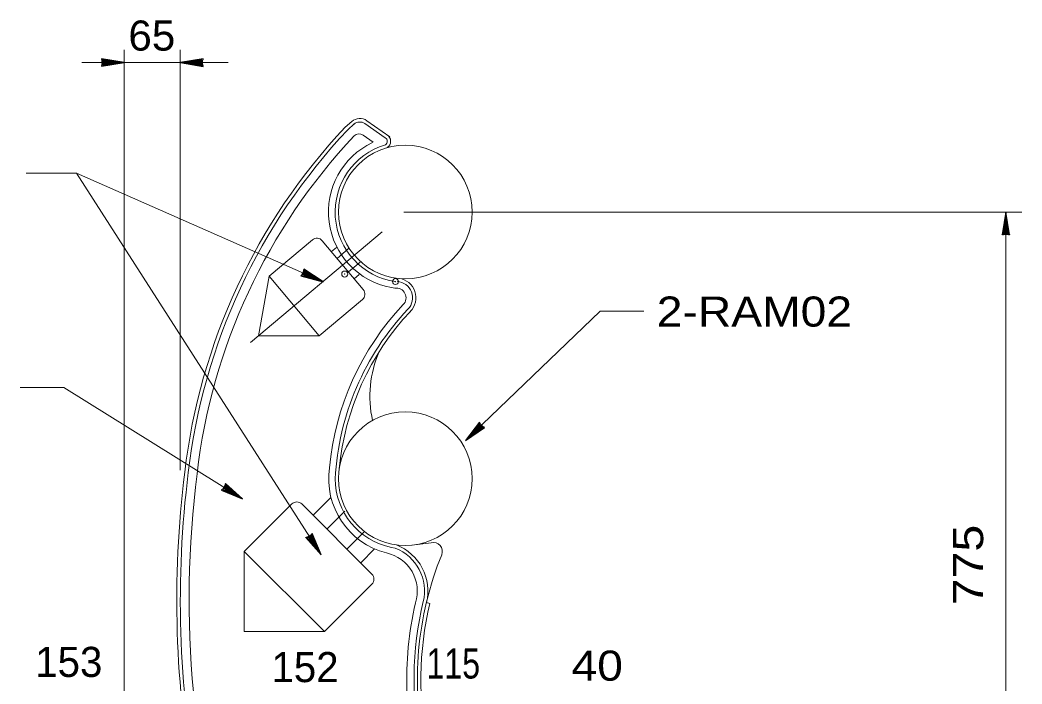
# Model space of a CAD drawing. Extents: x 1370 to 1391.7, y -905.5 to -882.8.
# Drawn here: x 1373.92 to 1380.17, y -895.18 to -891.04 of the extents above; entities that cross this region are included whole.
import ezdxf

# ---------------------------------------------------------------- set-up
doc = ezdxf.new("R2010")
doc.units = 0
doc.header["$LTSCALE"] = 0.075
doc.header["$PDMODE"] = 32
doc.header["$PDSIZE"] = 0.0375
for name, color, linetype, lineweight in [('1', 7, 'Continuous', 13), ('2', 7, 'Continuous', 13), ('3', 7, 'Continuous', 13), ('4', 7, 'Continuous', 25), ('5', 7, 'Continuous', 13), ('6', 7, 'Continuous', 13), ('8', 7, 'Continuous', 13)]:
    doc.layers.add(name, color=color, linetype=linetype, lineweight=lineweight)

msp = doc.modelspace()

# ---------------------------------------------------------------- linework, layer by layer
at = {"layer": '1'}
for p, q in [((1374.56758, -895.78333), (1374.56758, -891.22792)), ((1374.91867, -893.84625), (1374.91867, -891.22792)), ((1380.06658, -896.84667), (1380.06658, -892.23783))]:
    msp.add_line(p, q, dxfattribs=at)
for points in [[(1374.30442, -891.30625), (1374.56817, -891.30625), (1374.9195, -891.30625), (1375.21633, -891.30625)], [(1373.95825, -891.995), (1374.27108, -891.995), (1375.79658, -894.37383)], [(1377.80983, -892.85483), (1377.53617, -892.85483), (1376.69683, -893.6615)], [(1373.91917, -893.3305), (1374.19283, -893.3305), (1375.30733, -894.02575)]]:
    msp.add_lwpolyline(points, dxfattribs=at)
msp.add_point((1375.94358, -892.62417), dxfattribs=at)
at = {"layer": '2'}
for p, q in [((1375.94683, -891.7095), (1375.98725, -891.67358)), ((1375.96292, -891.72467), (1376.00342, -891.68883)), ((1376.06958, -891.68667), (1376.19617, -891.77533)), ((1376.08217, -891.6685), (1376.22492, -891.7685)), ((1376.058, -891.75942), (1376.12008, -891.803)), ((1376.05925, -892.721), (1375.80408, -892.4165)), ((1375.86092, -892.48433), (1375.89217, -892.458)), ((1375.47158, -892.63833), (1375.40592, -893.01)), ((1376.00258, -892.65342), (1376.03375, -892.62717)), ((1376.2345, -892.709), (1376.25617, -892.7125)), ((1375.78342, -893.01), (1376.05375, -892.78317)), ((1375.78342, -893.01), (1375.40592, -893.01)), ((1375.74667, -894.12717), (1375.85758, -894.016)), ((1375.31767, -894.3535), (1375.61408, -894.057)), ((1376.11325, -894.49375), (1375.67658, -894.057)), ((1376.23517, -894.32758), (1376.25842, -894.3315)), ((1376.48275, -894.29917), (1376.36125, -894.31392)), ((1375.81708, -894.85267), (1375.31767, -894.3535)), ((1375.31767, -894.3535), (1375.31767, -894.85267)), ((1376.04325, -894.42375), (1376.13042, -894.33667)), ((1375.81708, -894.85267), (1376.11325, -894.55625)), ((1376.45308, -894.67117), (1376.47442, -894.67667)), ((1375.81708, -894.85267), (1375.31767, -894.85267))]:
    msp.add_line(p, q, dxfattribs=at)
msp.add_lwpolyline([(1375.78342, -893.01), (1375.47158, -892.63833), (1375.74192, -892.41133)], dxfattribs=at)
for centre, radius, start, end in [((1378.68972, -894.29367), 3.76842, 136.70664, 173.38153), ((1378.68972, -894.29367), 3.74633, 136.70664, 173.38153), ((1378.68972, -894.29367), 3.69107, 136.70664, 173.38153), ((1376.1846, -891.7972), 0.04557, 301.65635, 62.12491), ((1376.3215, -892.23783), 0.47917, 115.29427, 259.53828), ((1376.3215, -892.23783), 0.4375, 106.45683, 261.9409), ((1376.1846, -891.7972), 0.02473, 301.65635, 62.12491), ((1376.26584, -892.77203), 0.10119, 315.23989, 86.74971), ((1376.26584, -892.77203), 0.12202, 315.23989, 82.24434), ((1376.26584, -892.77203), 0.06031, 315.23989, 99.23041), ((1377.55045, -893.98906), 1.70928, 136.60147, 174.72229), ((1377.55045, -893.98906), 1.66843, 136.60147, 176.91733), ((1377.55045, -893.98906), 1.64759, 136.60147, 174.72229), ((1376.79393, -893.38422), 0.69331, 156.61155, 192.63869), ((1376.3215, -893.89917), 0.47788, 171.82892, 255.74566), ((1376.3215, -893.89917), 0.43707, 180.02212, 258.60651)]:
    msp.add_arc(centre, radius, start, end, dxfattribs=at)
for centre, major_axis, ratio, start_param, end_param in [((1376.03794, -891.73195), (0.0773, 0), 0.999975, 0.9600074, 2.2865), ((1376.03794, -891.73195), (0.05524, 0), 0.999975, 0.9600074, 2.2865), ((1376.03258, -891.79547), (0.04412, 0), 0.999975, 0.9594549, 2.2998306), ((1375.77033, -892.44506), (-0.04412, 0), 0.999975, 3.8406708, 5.4095068), ((1376.02551, -892.74927), (0.04412, 0), 0.999975, 5.4101938, 6.9805262), ((1381.2717, -894.65545), (6.37516, 0), 0.999975, 3.0162661, 3.3295486), ((1381.2717, -894.65545), (6.3531, 0), 0.999975, 3.0162661, 3.3301649), ((1381.2717, -894.65545), (6.29786, 0), 0.999975, 3.0162661, 3.2327886), ((1375.64532, -894.08819), (-0.04412, 0), 0.999975, 3.9269908, 5.4977871), ((1376.15339, -894.59968), (0.30883, 0), 0.999975, 6.0490441, 7.480798), ((1376.49711, -894.35254), (0.05524, 0), 0.999975, 5.8982641, 8.116349), ((1376.15339, -894.59968), (0.24265, 0), 0.999975, 5.9745908, 7.6433191), ((1376.15339, -894.59968), (0.288, 0), 0.999973, 6.0490441, 7.480798), ((1378.47016, -895.15186), (2.07358, 0), 0.999975, 2.7566714, 3.3505046), ((1376.08218, -894.52504), (0.04412, 0), 0.999975, 5.4977871, 7.0685835), ((1378.47016, -895.15186), (2.13976, 0), 0.999975, 2.9160663, 3.177642), ((1378.47016, -895.15186), (2.09441, 0), 0.999975, 2.906818, 3.3505046), ((1378.47016, -895.15186), (2.05152, 0), 0.999975, 2.9078179, 3.3505046)]:
    msp.add_ellipse(centre, major_axis=major_axis, ratio=ratio, start_param=start_param, end_param=end_param, dxfattribs=at)
msp.add_point((1376.26017, -892.671), dxfattribs=at)
at = {"layer": '3'}
for centre in [(1376.3215, -892.23783), (1376.3215, -893.89917)]:
    msp.add_circle(centre, 0.41667, dxfattribs=at)
at = {"layer": '4', "lineweight": 13}
msp.add_line((1374.27108, -891.995), (1375.8085, -892.67217), dxfattribs=at)
at = {"layer": '4'}
for points in [[(1374.42617, -891.28225), (1374.42717, -891.28525), (1374.42817, -891.28825), (1374.42917, -891.29125), (1374.43017, -891.29425), (1374.43017, -891.29725), (1374.43017, -891.29825), (1374.43017, -891.30025), (1374.43117, -891.30225), (1374.43117, -891.30425), (1374.43117, -891.30625), (1374.43117, -891.30925), (1374.43017, -891.31325), (1374.43017, -891.31525), (1374.43017, -891.31925), (1374.42817, -891.32325), (1374.42717, -891.32625), (1374.42717, -891.32825), (1374.42617, -891.32925), (1374.56817, -891.30625), (1374.42617, -891.28225), (1374.43417, -891.28825), (1374.43517, -891.32325), (1374.54217, -891.30625), (1374.43417, -891.28825), (1374.44017, -891.29425), (1374.44217, -891.31625), (1374.51717, -891.30625), (1374.44017, -891.29425), (1374.44617, -891.29925), (1374.44917, -891.31225), (1374.49217, -891.30625), (1374.44617, -891.29925), (1374.45117, -891.30425), (1374.45317, -891.30925), (1374.47017, -891.30625), (1374.45117, -891.30425)], [(1375.0615, -891.33025), (1375.0605, -891.32725), (1375.0595, -891.32425), (1375.0585, -891.32125), (1375.0575, -891.31825), (1375.0575, -891.31525), (1375.0575, -891.31425), (1375.0575, -891.31225), (1375.0565, -891.31025), (1375.0565, -891.30825), (1375.0565, -891.30625), (1375.0565, -891.30325), (1375.0575, -891.29925), (1375.0575, -891.29725), (1375.0575, -891.29325), (1375.0595, -891.28925), (1375.0605, -891.28625), (1375.0605, -891.28425), (1375.0615, -891.28325), (1374.9195, -891.30625), (1375.0615, -891.33025), (1375.0535, -891.32425), (1375.0525, -891.28925), (1374.9455, -891.30625), (1375.0535, -891.32425), (1375.0475, -891.31825), (1375.0455, -891.29625), (1374.9705, -891.30625), (1375.0475, -891.31825), (1375.0415, -891.31325), (1375.0385, -891.30025), (1374.9955, -891.30625), (1375.0415, -891.31325), (1375.0365, -891.30825), (1375.0345, -891.30325), (1375.0175, -891.30625), (1375.0365, -891.30825)], [(1380.04258, -892.37983), (1380.04558, -892.37883), (1380.04858, -892.37783), (1380.05158, -892.37683), (1380.05458, -892.37583), (1380.05758, -892.37583), (1380.05858, -892.37583), (1380.06058, -892.37583), (1380.06258, -892.37483), (1380.06458, -892.37483), (1380.06658, -892.37483), (1380.06958, -892.37483), (1380.07358, -892.37583), (1380.07558, -892.37583), (1380.07958, -892.37583), (1380.08358, -892.37783), (1380.08658, -892.37883), (1380.08858, -892.37883), (1380.08958, -892.37983), (1380.06658, -892.23783), (1380.04258, -892.37983), (1380.04858, -892.37183), (1380.08358, -892.37083), (1380.06658, -892.26383), (1380.04858, -892.37183), (1380.05458, -892.36583), (1380.07658, -892.36383), (1380.06658, -892.28883), (1380.05458, -892.36583), (1380.05958, -892.35983), (1380.07258, -892.35683), (1380.06658, -892.31383), (1380.05958, -892.35983), (1380.06458, -892.35483), (1380.06958, -892.35283), (1380.06658, -892.33583), (1380.06458, -892.35483)], [(1375.68825, -892.593), (1375.68792, -892.59608), (1375.68767, -892.59925), (1375.68733, -892.60242), (1375.68708, -892.60558), (1375.68583, -892.60833), (1375.68542, -892.60925), (1375.68467, -892.61108), (1375.68475, -892.61325), (1375.68392, -892.61508), (1375.68308, -892.61692), (1375.68192, -892.61967), (1375.67942, -892.62292), (1375.67858, -892.62475), (1375.677, -892.62842), (1375.6735, -892.63133), (1375.67142, -892.63367), (1375.67058, -892.6355), (1375.66925, -892.636), (1375.8085, -892.67217), (1375.68825, -892.593), (1375.69308, -892.60167), (1375.67992, -892.63408), (1375.78467, -892.66167), (1375.69308, -892.60167), (1375.69617, -892.60958), (1375.68917, -892.6305), (1375.76183, -892.65158), (1375.69617, -892.60958), (1375.69967, -892.61658), (1375.69717, -892.62967), (1375.73892, -892.6415), (1375.69967, -892.61658), (1375.70225, -892.62317), (1375.70208, -892.62858), (1375.71883, -892.63267), (1375.70225, -892.62317)], [(1376.81583, -893.58042), (1376.81308, -893.57892), (1376.81025, -893.5775), (1376.80742, -893.576), (1376.80467, -893.5745), (1376.80258, -893.57233), (1376.80183, -893.57167), (1376.8005, -893.57017), (1376.79842, -893.56942), (1376.797, -893.568), (1376.79558, -893.56658), (1376.7935, -893.56442), (1376.7915, -893.56083), (1376.79008, -893.55942), (1376.78733, -893.5565), (1376.786, -893.55225), (1376.78467, -893.54942), (1376.78325, -893.54792), (1376.78325, -893.5465), (1376.69683, -893.6615), (1376.81583, -893.58042), (1376.80592, -893.58158), (1376.78092, -893.55708), (1376.71558, -893.6435), (1376.80592, -893.58158), (1376.79742, -893.58142), (1376.78075, -893.567), (1376.73358, -893.62617), (1376.79742, -893.58142), (1376.78967, -893.582), (1376.7785, -893.57475), (1376.75167, -893.60883), (1376.78967, -893.582), (1376.78258, -893.58183), (1376.77767, -893.57967), (1376.7675, -893.59358), (1376.78258, -893.58183)], [(1375.19958, -893.93025), (1375.19883, -893.93333), (1375.19808, -893.93642), (1375.19733, -893.93942), (1375.19658, -893.9425), (1375.195, -893.94508), (1375.1945, -893.94592), (1375.19342, -893.94758), (1375.19325, -893.94983), (1375.19217, -893.95158), (1375.19108, -893.95325), (1375.1895, -893.95575), (1375.18658, -893.95867), (1375.1855, -893.96033), (1375.18333, -893.96375), (1375.17958, -893.96608), (1375.17708, -893.96808), (1375.17608, -893.96975), (1375.17467, -893.97008), (1375.30733, -894.02575), (1375.19958, -893.93025), (1375.20317, -893.93958), (1375.1855, -893.96975), (1375.28525, -894.012), (1375.20317, -893.93958), (1375.20508, -893.94783), (1375.19517, -893.96758), (1375.26408, -893.99875), (1375.20508, -893.94783), (1375.2075, -893.95525), (1375.20317, -893.96783), (1375.24283, -893.9855), (1375.2075, -893.95525), (1375.20908, -893.96217), (1375.20817, -893.96742), (1375.22417, -893.97392), (1375.20908, -893.96217)], [(1375.74017, -894.24133), (1375.73817, -894.24383), (1375.73617, -894.24625), (1375.73417, -894.24875), (1375.73217, -894.25117), (1375.72967, -894.25283), (1375.72883, -894.25333), (1375.72717, -894.25442), (1375.726, -894.25633), (1375.72433, -894.25742), (1375.72267, -894.2585), (1375.72008, -894.26017), (1375.71617, -894.26142), (1375.7145, -894.2625), (1375.71117, -894.26467), (1375.70667, -894.26517), (1375.70367, -894.26592), (1375.70192, -894.267), (1375.70058, -894.26675), (1375.79658, -894.37383), (1375.74017, -894.24133), (1375.73942, -894.25133), (1375.7105, -894.27108), (1375.78258, -894.35192), (1375.73942, -894.25133), (1375.73758, -894.25958), (1375.72017, -894.27317), (1375.76908, -894.33092), (1375.73758, -894.25958), (1375.73658, -894.26733), (1375.72733, -894.27692), (1375.75558, -894.30983), (1375.73658, -894.26733), (1375.73508, -894.27425), (1375.732, -894.27867), (1375.74367, -894.29133), (1375.73508, -894.27425)]]:
    msp.add_lwpolyline(points, dxfattribs=at)
at = {"layer": '5'}
for p, q in [((1375.89617, -892.5265), (1375.96817, -892.466)), ((1375.96717, -892.61133), (1376.03925, -892.55067)), ((1375.83258, -894.213), (1375.94358, -894.102)), ((1375.95725, -894.33775), (1376.06825, -894.22675))]:
    msp.add_line(p, q, dxfattribs=at)
at = {"layer": '6'}
for p, q in [((1376.31217, -892.23783), (1380.16667, -892.23783)), ((1376.17825, -892.36192), (1375.35625, -893.05167))]:
    msp.add_line(p, q, dxfattribs=at)

# ---------------------------------------------------------------- texts
at = {"layer": '8'}
for s, width, p in [('65', 1.05, (1374.59442, -891.23175)), ('2-RAM02', 1.15, (1377.88942, -892.95175)), ('115', 0.8, (1376.45317, -895.14475)), ('40', 1.15, (1377.35767, -895.15817))]:
    msp.add_text(s, height=0.1875, dxfattribs=dict(at, width=width)).set_placement(p)
at = {"layer": '8', "width": 1.2}
msp.add_text('775', height=0.1875, rotation=90, dxfattribs=at).set_placement((1379.92475, -894.68833))
at = {"layer": '8'}
for s, p in [('153', (1374.01417, -895.13483)), ('152', (1375.48708, -895.16717))]:
    msp.add_text(s, height=0.1875, dxfattribs=at).set_placement(p)

doc.saveas('drawing.dxf')
